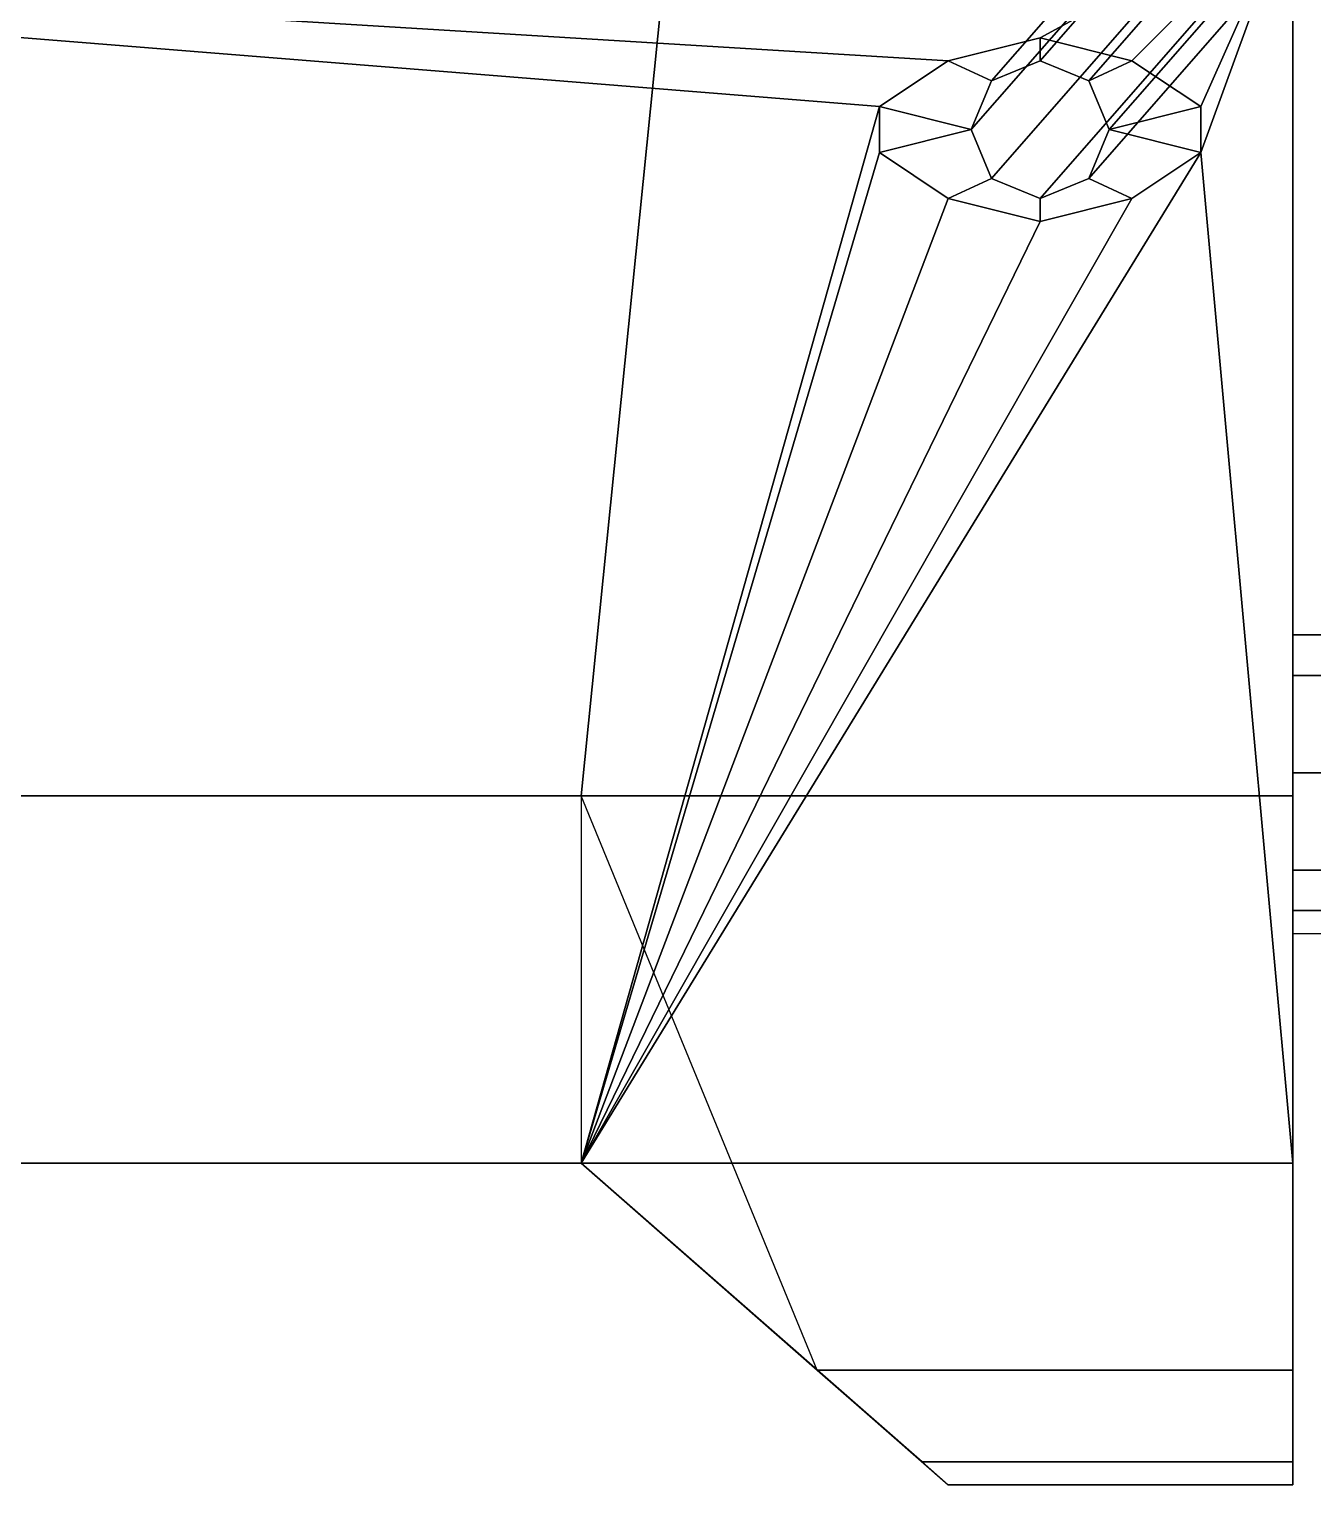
# Model space of a CAD drawing. Header units: millimetres. Extents: x -1.04 to 1.04, y -2.16 to 5.95.
# Drawn here: x 0.1 to 0.659, y -2.14 to -1.506 of the extents above; entities that cross this region are included whole.
import ezdxf

# ---------------------------------------------------------------- set-up
doc = ezdxf.new("R2010")
doc.units = ezdxf.units.MM
doc.layers.add('fenders', color=6, linetype='Continuous')
doc.layers.add('wheels', color=2, linetype='Continuous')

msp = doc.modelspace()

# ---------------------------------------------------------------- linework, layer by layer
for points in [[(0.65, -1.45, 0.82), (0.65, -1.84, 0.25), (0.65, 1.23, 0.25), (0.65, 1.9, 0.92)], [(0.65, 1.23, 0.25), (0.34, -1.84, 0.25), (-0.34, -1.84, 0.25), (-0.65, 1.23, 0.25)], [(0.65, 1.23, 0.25), (0.65, -1.84, 0.25), (0.34, -1.84, 0.25), (0.65, 1.23, 0.25)], [(0.54, -1.52, 0.81), (0.51879, -1.52879, 0.81), (0.58879, -1.44879, 0.9), (0.61, -1.44, 0.9)], [(0.56121, -1.52879, 0.81), (0.54, -1.52, 0.81), (0.61, -1.44, 0.9), (0.63121, -1.44879, 0.9)], [(0.34, -2, 0.71), (0.47, -1.54, 0.802), (-0.65, -1.45, 0.82), (-0.34, -2, 0.71)], [(0.65, -1.45, 0.82), (-0.65, -1.45, 0.82), (0.5, -1.52, 0.806), (0.54, -1.51, 0.808)], [(-0.65, -1.45, 0.82), (0.47, -1.54, 0.802), (0.5, -1.52, 0.806)], [(0.51879, -1.52879, 0.81), (0.51, -1.55, 0.81), (0.58, -1.47, 0.9), (0.58879, -1.44879, 0.9)], [(0.65, -1.45, 0.82), (0.54, -1.51, 0.808), (0.58, -1.52, 0.806)], [(0.57, -1.55, 0.81), (0.56121, -1.52879, 0.81), (0.63121, -1.44879, 0.9), (0.64, -1.47, 0.9)], [(0.65, -1.45, 0.82), (0.58, -1.52, 0.806), (0.61, -1.54, 0.802)], [(0.65, -2, 0.71), (0.65, -1.45, 0.82), (0.61, -1.56, 0.798)], [(0.65, -1.45, 0.82), (0.61, -1.54, 0.802), (0.61, -1.56, 0.798)], [(0.65, -1.45, 0.82), (0.65, -2, 0.71), (0.65, -2.09, 0.29), (0.65, -1.84, 0.25)], [(0.51, -1.55, 0.81), (0.51879, -1.57121, 0.81), (0.58879, -1.49121, 0.9), (0.58, -1.47, 0.9)], [(0.56121, -1.57121, 0.81), (0.57, -1.55, 0.81), (0.64, -1.47, 0.9), (0.63121, -1.49121, 0.9)], [(0.51879, -1.57121, 0.81), (0.54, -1.58, 0.81), (0.61, -1.5, 0.9), (0.58879, -1.49121, 0.9)], [(0.54, -1.58, 0.81), (0.56121, -1.57121, 0.81), (0.63121, -1.49121, 0.9), (0.61, -1.5, 0.9)], [(0.54, -1.51, 0.808), (0.5, -1.52, 0.806), (0.51879, -1.52879, 0.81), (0.54, -1.52, 0.81)], [(0.58, -1.52, 0.806), (0.54, -1.51, 0.808), (0.54, -1.52, 0.81), (0.56121, -1.52879, 0.81)], [(0.5, -1.52, 0.806), (0.47, -1.54, 0.802), (0.51, -1.55, 0.81), (0.51879, -1.52879, 0.81)], [(0.61, -1.54, 0.802), (0.58, -1.52, 0.806), (0.56121, -1.52879, 0.81), (0.57, -1.55, 0.81)], [(0.47, -1.54, 0.802), (0.34, -2, 0.71), (0.47, -1.56, 0.798)], [(0.47, -1.54, 0.802), (0.47, -1.56, 0.798), (0.51, -1.55, 0.81)], [(0.61, -1.56, 0.798), (0.61, -1.54, 0.802), (0.57, -1.55, 0.81)], [(0.47, -1.56, 0.798), (0.5, -1.58, 0.794), (0.51879, -1.57121, 0.81), (0.51, -1.55, 0.81)], [(0.58, -1.58, 0.794), (0.61, -1.56, 0.798), (0.57, -1.55, 0.81), (0.56121, -1.57121, 0.81)], [(0.65, -2, 0.71), (0.61, -1.56, 0.798), (0.61, -1.56, 0.798), (0.34, -2, 0.71)], [(0.47, -1.56, 0.798), (0.34, -2, 0.71), (0.5, -1.58, 0.794)], [(0.58, -1.58, 0.794), (0.34, -2, 0.71), (0.61, -1.56, 0.798)], [(0.5, -1.58, 0.794), (0.54, -1.59, 0.792), (0.54, -1.58, 0.81), (0.51879, -1.57121, 0.81)], [(0.54, -1.59, 0.792), (0.58, -1.58, 0.794), (0.56121, -1.57121, 0.81), (0.54, -1.58, 0.81)], [(0.54, -1.59, 0.792), (0.34, -2, 0.71), (0.58, -1.58, 0.794)], [(0.5, -1.58, 0.794), (0.34, -2, 0.71), (0.54, -1.59, 0.792)], [(0.34, -1.84, 0.25), (0.34, -2, 0.71), (-0.34, -2, 0.71), (-0.34, -1.84, 0.25)], [(0.65, -1.84, 0.25), (0.65, -2.09, 0.29), (0.44286, -2.09, 0.29), (0.34, -1.84, 0.25)], [(0.65, -2.09, 0.62), (0.65, -2, 0.71), (0.34, -2, 0.71), (0.44286, -2.09, 0.62)], [(0.5, -2.14, 0.39), (0.48857, -2.13, 0.51), (0.34, -2, 0.71)], [(0.48857, -2.13, 0.51), (0.44286, -2.09, 0.62), (0.34, -2, 0.71)], [(0.65, -2.09, 0.29), (0.65, -2, 0.71), (0.65, -2.09, 0.62), (0.65, -2.13, 0.34)], [(0.65, -2.13, 0.51), (0.65, -2.09, 0.62), (0.44286, -2.09, 0.62), (0.48857, -2.13, 0.51)], [(0.65, -2.09, 0.29), (0.65, -2.13, 0.34), (0.48857, -2.13, 0.34), (0.44286, -2.09, 0.29)], [(0.65, -2.13, 0.34), (0.65, -2.09, 0.62), (0.65, -2.13, 0.51), (0.65, -2.14, 0.39)], [(0.65, -2.14, 0.39), (0.65, -2.13, 0.51), (0.48857, -2.13, 0.51), (0.5, -2.14, 0.39)], [(0.65, -2.13, 0.34), (0.65, -2.14, 0.39), (0.5, -2.14, 0.39), (0.48857, -2.13, 0.34)]]:
    msp.add_3dface(points)
at = {"layer": 'fenders'}
for points in [[(0.65, -1.9, 0.92), (0.97, -1.9, 0.92), (0.67, -1.186, 0.92), (0.65, -1.186, 0.92)], [(0.65, -1.9, 0.73), (0.65, -1.9, 0.92), (0.65, -1.186, 0.92), (0.65, -1.45, 0.82)]]:
    msp.add_3dface(points, dxfattribs=at)
at = {"layer": 'wheels'}
for points in [[(0.73, -1.78757, 0.51243), (0.73, -1.77, 0.47), (0.65, -1.77, 0.47), (0.65, -1.78757, 0.51243)], [(0.73, -1.77, 0.47), (0.73, -1.78757, 0.42757), (0.65, -1.78757, 0.42757), (0.65, -1.77, 0.47)], [(0.73, -1.83, 0.53), (0.73, -1.78757, 0.51243), (0.65, -1.78757, 0.51243), (0.65, -1.83, 0.53)], [(0.73, -1.78757, 0.42757), (0.73, -1.83, 0.41), (0.65, -1.83, 0.41), (0.65, -1.78757, 0.42757)], [(0.73, -1.87243, 0.51243), (0.73, -1.83, 0.53), (0.65, -1.83, 0.53), (0.65, -1.87243, 0.51243)], [(0.73, -1.83, 0.41), (0.73, -1.87243, 0.42757), (0.65, -1.87243, 0.42757), (0.65, -1.83, 0.41)], [(0.73, -1.89, 0.47), (0.73, -1.87243, 0.51243), (0.65, -1.87243, 0.51243), (0.65, -1.89, 0.47)], [(0.73, -1.87243, 0.42757), (0.73, -1.89, 0.47), (0.65, -1.89, 0.47), (0.65, -1.87243, 0.42757)]]:
    msp.add_3dface(points, dxfattribs=at)

doc.saveas('drawing.dxf')
